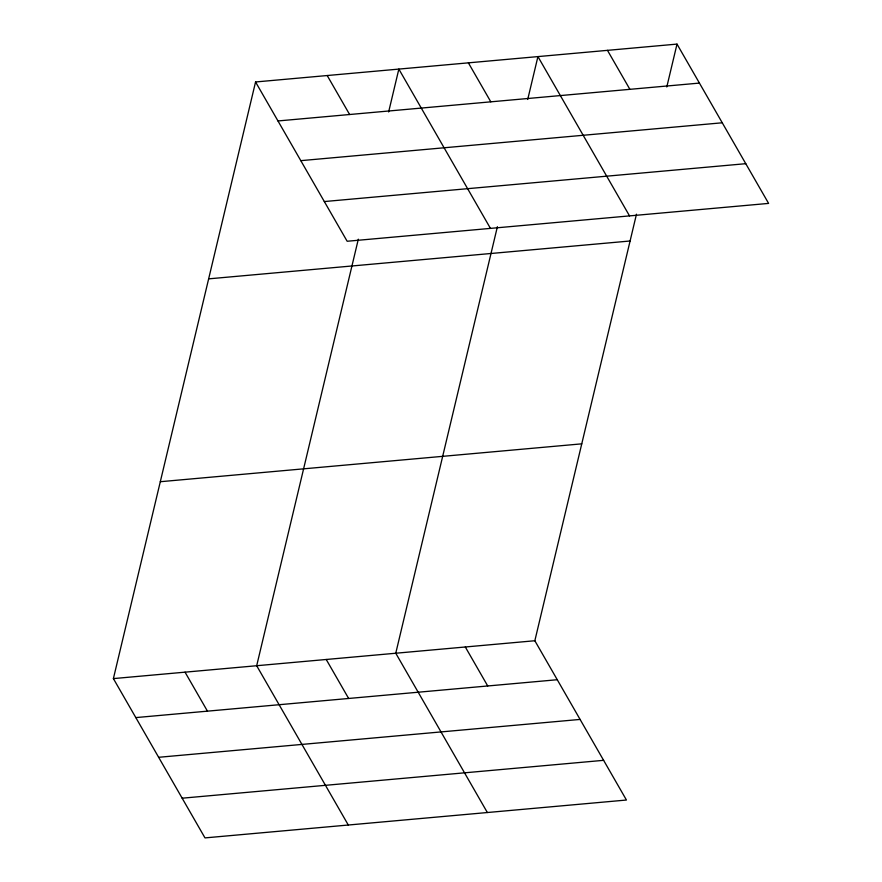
<?xml version="1.0" encoding="UTF-8"?>
<svg xmlns="http://www.w3.org/2000/svg" width="882" height="882" viewBox="0 0 882 882"><rect width="100%" height="100%" fill="white"/><g stroke="black" fill="none" stroke-linecap="round" stroke-linejoin="round"><path stroke-width="1.32" d="M636.473 214.205L534.845 640.74L626.441 800.029L204.988 837.9L113.392 678.6L255.56 81.971L677.012 44.1L768.608 203.4L347.155 241.26L255.56 81.971M358.324 239.198L256.684 665.734L348.291 825.023M388.642 111.948L398.851 69.094L490.447 228.383M497.393 226.696L395.764 653.231L487.36 812.531M527.712 99.457L537.932 56.591L629.528 215.892M666.792 86.965L677.012 44.1M277.973 120.955L699.426 83.084M300.806 160.656L722.259 122.785M324.322 201.559L745.775 163.688M208.648 278.855L630.09 240.995M160.304 481.715L581.756 443.844M113.392 678.6L534.845 640.74M135.806 717.595L557.259 679.724M158.639 757.296L580.091 719.425M182.166 798.199L603.619 760.328M607.466 50.351L629.891 89.336M468.386 62.843L490.811 101.827M327.2 75.532L349.625 114.517M465.31 646.991L487.724 685.976M326.23 659.482L348.644 698.467M185.044 672.172L207.457 711.157"/></g></svg>
